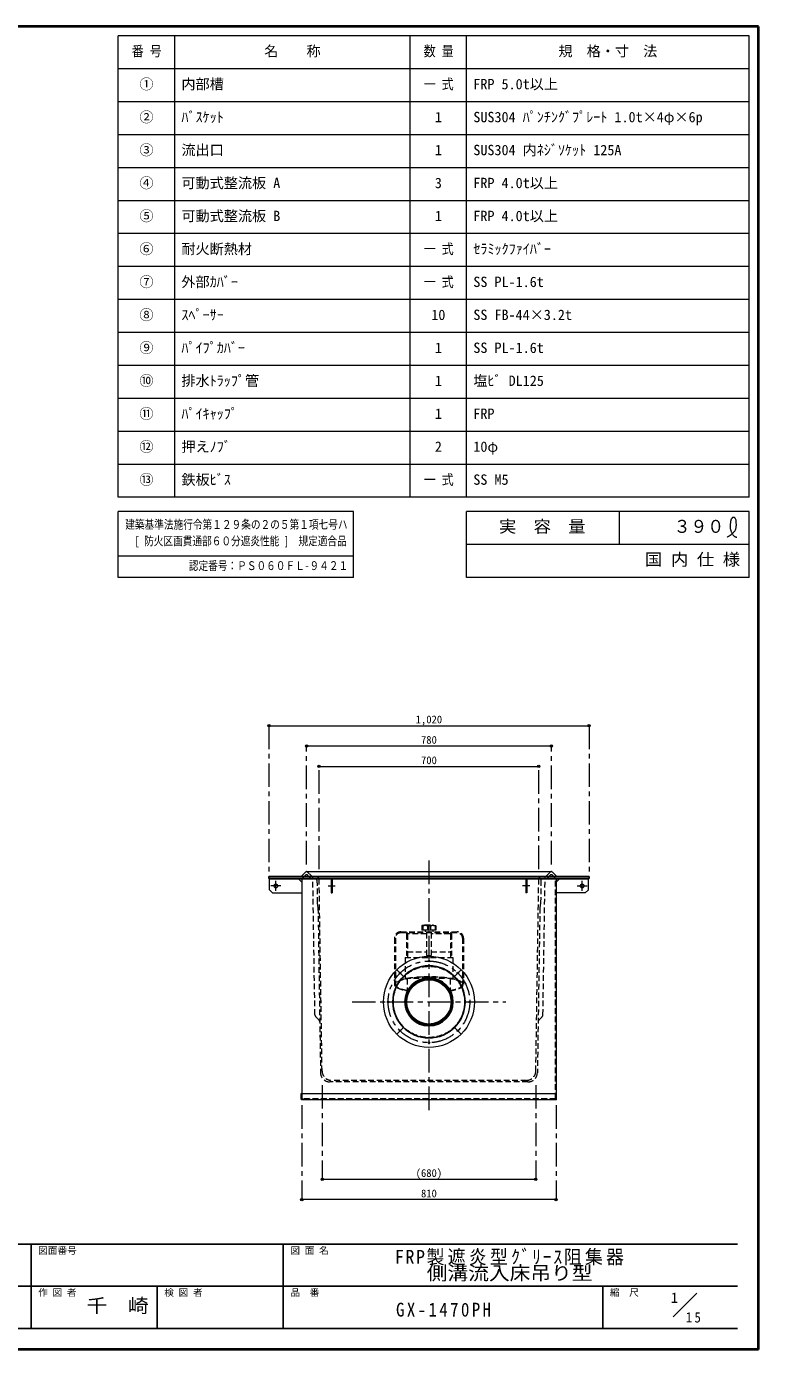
# Model space of a CAD drawing. Units: millimetres at full size, sheet at 1:15; some dimension numbers follow another scale. Extents: x -3151 to 2924, y -2106 to 2109.
# Drawn here: x 592 to 2924, y -2106 to 2109 of the extents above; entities that cross this region are included whole.
import ezdxf
from ezdxf.enums import TextEntityAlignment as Align

# ---------------------------------------------------------------- set-up
doc = ezdxf.new("R2010")
doc.units = ezdxf.units.MM
doc.header["$LTSCALE"] = 15
doc.header["$PDMODE"] = 32
doc.header["$PDSIZE"] = 7.5
doc.linetypes.add('CHAIN1', pattern=[8, 5, -1, 1, -1])
doc.linetypes.add('DASHED1', pattern=[1.8, 1.2, -0.6])
doc.layers.add('0-0____1', color=7, linetype='Continuous', lineweight=9)
doc.styles.add('ＭＳ ゴシック', font='')
doc.styles.get('ＭＳ ゴシック').set_extended_font_data('MS Gothic')

msp = doc.modelspace()

# ---------------------------------------------------------------- linework, layer by layer
at = {"layer": '0-0____1', "color": 1, "lineweight": 40}
for p, q in [((2924.1, 2109.17), (-3150.9, 2109.17)), ((2924.1, -2105.83), (2924.1, 2109.17)), ((2924.1, -2105.83), (-3150.9, -2105.83))]:
    msp.add_line(p, q, dxfattribs=at)
at = {"layer": '0-0____1', "color": 3, "lineweight": 18}
for p, q in [((884.1, 609.17), (884.1, 2079.17)), ((1064.1, 609.17), (1064.1, 2079.17)), ((1814.1, 609.17), (1814.1, 2079.17)), ((1994.1, 609.17), (1994.1, 2079.17)), ((2894.1, 1974.17), (884.1, 1974.17)), ((2894.1, 1869.17), (884.1, 1869.17)), ((2894.1, 1764.17), (884.1, 1764.17)), ((2894.1, 1659.17), (884.1, 1659.17)), ((2894.1, 1554.17), (884.1, 1554.17)), ((2894.1, 1449.17), (884.1, 1449.17)), ((2894.1, 1344.17), (884.1, 1344.17)), ((2894.1, 1239.17), (884.1, 1239.17)), ((2894.1, 1134.17), (884.1, 1134.17)), ((2894.1, 1029.17), (884.1, 1029.17)), ((2894.1, 924.17), (884.1, 924.17)), ((2894.1, 819.17), (884.1, 819.17)), ((2894.1, 714.17), (884.1, 714.17)), ((2894.1, 609.17), (884.1, 609.17)), ((1634.1, 564.17), (884.1, 564.17)), ((884.1, 354.17), (884.1, 564.17)), ((1634.1, 354.17), (1634.1, 564.17)), ((1994.1, 354.17), (1994.1, 564.17)), ((2481.6, 459.17), (2481.6, 564.17)), ((1634.1, 421.67), (884.1, 421.67)), ((2894.1, 459.17), (1994.1, 459.17)), ((1634.1, 354.17), (884.1, 354.17)), ((2894.1, 354.17), (1994.1, 354.17))]:
    msp.add_line(p, q, dxfattribs=at)
at = {"layer": '0-0____1', "color": 4, "linetype": 'CHAIN1'}
for p, q in [((1364.1, -118.33), (1364.1, -583.33)), ((2384.1, -118.33), (2384.1, -583.33)), ((1484.1, -560.33), (1484.1, -183.33)), ((2264.1, -560.33), (2264.1, -183.33)), ((1524.1, -575.33), (1524.1, -248.33)), ((2224.1, -575.33), (2224.1, -248.33)), ((1874.1, -548.33), (1874.1, -1358.33)), ((1402.1, -628.93), (1370.1, -628.93)), ((1386.1, -644.93), (1386.1, -612.93)), ((1552.5, -628.93), (1575.7, -628.93)), ((2195.7, -628.93), (2172.5, -628.93)), ((2346.1, -628.93), (2378.1, -628.93)), ((2362.1, -644.93), (2362.1, -612.93)), ((1792.78, -917.01), (1771.57, -895.79)), ((1955.41, -917.01), (1976.63, -895.79)), ((1629.1, -998.33), (2119.1, -998.33)), ((1792.78, -1079.64), (1771.57, -1100.86)), ((1955.41, -1079.64), (1976.63, -1100.86)), ((1534.1, -1263.33), (1534.1, -1563.33)), ((2214.1, -1263.33), (2214.1, -1563.33)), ((1469.1, -1327.53), (1469.1, -1628.33)), ((2279.1, -1327.53), (2279.1, -1628.33))]:
    msp.add_line(p, q, dxfattribs=at)
at = {"layer": '0-0____1', "color": 4}
for p, q in [((1364.1, -118.33), (2384.1, -118.33)), ((2264.1, -183.33), (1484.1, -183.33)), ((1524.1, -248.33), (2224.1, -248.33)), ((1366.1, -640.93), (1366.1, -606.93)), ((1469.1, -616.93), (1459.1, -606.93)), ((2279.1, -616.93), (2289.1, -606.93)), ((2382.1, -640.93), (2382.1, -606.93)), ((1534.1, -1563.33), (2214.1, -1563.33)), ((2279.1, -1628.33), (1469.1, -1628.33))]:
    msp.add_line(p, q, dxfattribs=at)
at = {"layer": '0-0____1', "lineweight": 18}
for p, q in [((1468.78, -596.82), (1480.52, -584.83)), ((1484.1, -583.33), (2264.1, -583.33)), ((2279.41, -596.82), (2267.67, -584.83)), ((1366.1, -606.93), (1366.1, -605.33)), ((2382.1, -606.93), (1366.1, -606.93)), ((1469.1, -608.53), (1469.1, -1289.93)), ((1562.5, -606.93), (1562.5, -650.93)), ((1565.7, -606.93), (1565.7, -650.93)), ((2182.5, -606.93), (2182.5, -650.93)), ((2185.7, -606.93), (2185.7, -650.93)), ((2279.1, -607.73), (2279.1, -1289.93)), ((2382.1, -606.93), (2382.1, -605.33)), ((1562.5, -650.93), (1565.7, -650.93)), ((2185.7, -650.93), (2182.5, -650.93)), ((1467.5, -1289.93), (2280.7, -1289.93)), ((1467.5, -1308.33), (1467.5, -1289.93)), ((2280.7, -1308.33), (2280.7, -1289.93)), ((2279.1, -1309.93), (1469.1, -1309.93)), ((2652.26, -2001.59), (2728.03, -1925.83))]:
    msp.add_line(p, q, dxfattribs=at)
at = {"layer": '0-0____1', "color": 4, "linetype": 'DASHED1'}
for p, q in [((1499.41, -596.82), (1487.67, -584.83)), ((2248.78, -596.82), (2260.52, -584.83)), ((1470.7, -1305.93), (1470.7, -606.93)), ((1471.72, -603.82), (1480.52, -594.83)), ((1496.47, -603.82), (1487.67, -594.83)), ((1510.88, -1039.23), (1504.09, -598.33)), ((1533.64, -1218.79), (1524.25, -608.17)), ((1562.5, -622.93), (1565.7, -622.93)), ((2185.7, -622.93), (2182.5, -622.93)), ((2214.55, -1218.79), (2223.95, -608.17)), ((2237.32, -1039.23), (2244.1, -598.33)), ((2251.72, -603.82), (2260.52, -594.83)), ((2276.47, -603.82), (2267.67, -594.83)), ((2277.5, -1305.93), (2277.5, -606.93)), ((1562.5, -634.93), (1565.7, -634.93)), ((2185.7, -634.93), (2182.5, -634.93)), ((1520.63, -698.33), (1528.72, -1223.79)), ((1851.7, -756.13), (1851.7, -769.33)), ((1854.69, -756.13), (1851.7, -756.13)), ((1860.4, -753.42), (1852.49, -755.15)), ((1854.69, -756.13), (1854.69, -769.33)), ((1861.26, -753.33), (1886.94, -753.33)), ((1869.26, -756.13), (1869.26, -769.33)), ((1878.94, -756.13), (1869.26, -756.13)), ((1878.94, -756.13), (1878.94, -769.33)), ((1887.79, -753.42), (1895.7, -755.15)), ((1893.5, -756.13), (1893.5, -769.33)), ((1764.1, -795.33), (1764.1, -943.33)), ((1767.1, -795.33), (1767.1, -943.33)), ((1784.1, -775.33), (1964.1, -775.33)), ((1964.1, -778.33), (1784.1, -778.33)), ((1802.6, -781.33), (1802.6, -850.33)), ((1805.6, -782.83), (1805.6, -857.33)), ((1866.6, -781.33), (1807.1, -781.33)), ((1896.49, -769.33), (1851.7, -769.33)), ((1862.1, -769.33), (1862.1, -775.33)), ((1866.6, -778.33), (1866.6, -850.33)), ((1881.6, -778.33), (1881.6, -850.33)), ((1941.1, -781.33), (1881.6, -781.33)), ((1886.1, -769.33), (1886.1, -775.33)), ((1942.6, -782.83), (1942.6, -857.33)), ((1945.6, -781.33), (1945.6, -850.33)), ((1981.1, -795.33), (1981.1, -943.33)), ((1984.1, -795.33), (1984.1, -943.33)), ((1805.6, -838.33), (1866.6, -838.33)), ((1881.6, -838.33), (1942.6, -838.33)), ((1798.1, -857.33), (1950.1, -857.33)), ((1798.1, -857.33), (1798.1, -922.33)), ((1805.6, -850.33), (1802.6, -850.33)), ((1866.6, -850.33), (1881.6, -850.33)), ((1945.6, -850.33), (1942.6, -850.33)), ((1950.1, -857.33), (1950.1, -922.33)), ((1798.1, -922.33), (1950.1, -922.33)), ((1805.6, -970.33), (1805.6, -922.33)), ((1942.6, -970.33), (1942.6, -922.33)), ((1523.25, -1055.45), (1513.86, -1046.2)), ((2224.94, -1055.45), (2234.33, -1046.2)), ((2189.48, -1253.33), (1558.71, -1253.33)), ((2184.55, -1248.33), (1563.64, -1248.33)), ((1469.1, -1307.53), (1469.1, -1289.93)), ((2279.1, -1307.53), (2279.1, -1289.93)), ((2278.3, -1308.33), (1469.9, -1308.33)), ((2276.7, -1306.73), (1471.5, -1306.73)), ((1489.1, -1306.73), (1489.1, -1308.33)), ((2259.1, -1306.73), (2259.1, -1308.33))]:
    msp.add_line(p, q, dxfattribs=at)
at = {"layer": '0-0____1', "color": 5, "lineweight": 25}
for p, q in [((1364.1, -598.33), (2384.1, -598.33)), ((1364.1, -598.33), (1364.1, -605.33)), ((1364.1, -605.33), (2384.1, -605.33)), ((2384.1, -598.33), (2384.1, -605.33))]:
    msp.add_line(p, q, dxfattribs=at)
at = {"layer": '0-0____1', "color": 6, "lineweight": 25}
for p, q in [((-3083.4, -1770.47), (2856.6, -1770.47)), ((606.6, -1770.47), (606.6, -2038.33)), ((1410.17, -2038.33), (1410.17, -1770.47)), ((2856.6, -1904.4), (-196.97, -1904.4)), ((1008.38, -2038.33), (1008.38, -1904.4)), ((2428.03, -2038.33), (2428.03, -1904.4)), ((2856.6, -2038.33), (-3083.4, -2038.33))]:
    msp.add_line(p, q, dxfattribs=at)
at = {"layer": '0-0____1', "color": 3, "lineweight": 18}
for points in [[(2894.1, 609.17), (2894.1, 2079.17), (884.1, 2079.17)], [(2894.1, 354.17), (2894.1, 564.17), (1994.1, 564.17)], [(2823.91, 482.64), (2825.55, 483.58), (2828.35, 485.21), (2831.13, 486.89), (2833.87, 488.63), (2836.55, 490.46), (2839.16, 492.41), (2840.63, 493.6), (2841.72, 494.53), (2843.52, 496.2), (2845.24, 497.97), (2846.84, 499.83), (2848.29, 501.79), (2849.57, 503.86), (2850.23, 505.11), (2850.7, 506.13), (2851.41, 507.93), (2852, 509.78), (2852.48, 511.67), (2852.85, 513.58), (2853.13, 515.5), (2853.24, 516.62), (2853.33, 517.78), (2853.41, 519.77), (2853.43, 521.76), (2853.4, 523.75), (2853.34, 525.76), (2853.28, 527.78), (2853.24, 528.95), (2853.21, 530.19), (2853.13, 532.34), (2852.96, 534.46), (2852.62, 536.55), (2852.05, 538.57), (2851.18, 540.49), (2850.5, 541.56), (2850.07, 542.13), (2849.23, 543.06), (2848.29, 543.89), (2847.28, 544.58)], [(2847.28, 544.58), (2846.22, 545.08), (2845.12, 545.36), (2844.47, 545.4), (2843.94, 545.36), (2843.02, 545.17), (2842.13, 544.81), (2841.26, 544.33), (2840.44, 543.74), (2839.68, 543.07), (2839.26, 542.66), (2838.69, 542.01), (2837.83, 540.83), (2837.11, 539.57), (2836.51, 538.26), (2836.02, 536.9), (2835.62, 535.52), (2835.43, 534.71), (2835.21, 533.69), (2834.89, 531.93), (2834.65, 530.15), (2834.45, 528.37), (2834.29, 526.58), (2834.14, 524.79), (2834.06, 523.75), (2833.95, 522.5), (2833.77, 520.36), (2833.62, 518.22), (2833.54, 516.08), (2833.53, 513.94), (2833.65, 511.82), (2833.78, 510.59), (2833.94, 509.53), (2834.3, 507.71), (2834.77, 505.9), (2835.32, 504.12), (2835.95, 502.36), (2836.64, 500.62), (2837.07, 499.63), (2837.39, 498.91)], [(2837.39, 498.91), (2837.96, 497.69), (2838.55, 496.48), (2839.17, 495.28), (2839.82, 494.1), (2840.5, 492.91), (2840.91, 492.23), (2841.39, 491.43), (2842.27, 490.08), (2843.21, 488.77), (2844.22, 487.53), (2845.31, 486.38), (2846.48, 485.36), (2847.21, 484.83), (2847.83, 484.43), (2848.96, 483.83), (2850.14, 483.3), (2851.36, 482.84), (2852.6, 482.42), (2853.87, 482.03), (2854.61, 481.81)]]:
    msp.add_lwpolyline(points, dxfattribs=at)
at = {"layer": '0-0____1', "color": 4, "linetype": 'DASHED1'}
for points in [[(1517.28, -610.25), (1518.4, -683.33), (1520.63, -698.33)], [(2230.91, -610.25), (2229.79, -683.33), (2227.56, -698.33), (2219.47, -1223.79)], [(1893.5, -756.13), (1896.49, -756.13), (1896.49, -769.33)]]:
    msp.add_lwpolyline(points, dxfattribs=at)
at = {"layer": '0-0____1', "color": 4}
for points in [[(1366.1, -640.93), (1376.1, -650.93), (1469.1, -650.93)], [(2382.1, -640.93), (2372.1, -650.93), (2279.1, -650.93)]]:
    msp.add_lwpolyline(points, dxfattribs=at)
for centre, radius in [((1386.1, -628.93), 6), ((2362.1, -628.93), 6), ((1874.1, -998.33), 74), ((1874.1, -998.33), 70.5)]:
    msp.add_circle(centre, radius, dxfattribs=at)
at = {"layer": '0-0____1', "lineweight": 18}
for centre, radius in [((1874.1, -998.33), 145), ((1874.1, -868.33), 2.5), ((1782.17, -906.4), 2.5), ((1966.02, -906.4), 2.5), ((1744.1, -998.33), 2.5), ((2004.1, -998.33), 2.5), ((1782.17, -1090.25), 2.5), ((1966.02, -1090.25), 2.5), ((1874.1, -1128.33), 2.5)]:
    msp.add_circle(centre, radius, dxfattribs=at)
at = {"layer": '0-0____1', "color": 4, "linetype": 'CHAIN1'}
msp.add_circle((1874.1, -998.33), 130, dxfattribs=at)
at = {"layer": '0-0____1', "color": 5, "lineweight": 25}
for radius in [115, 76.5]:
    msp.add_circle((1874.1, -998.33), radius, dxfattribs=at)
at = {"layer": '0-0____1', "linetype": 'DASHED1', "lineweight": 18}
msp.add_circle((1874.1, -998.33), 113.4, dxfattribs=at)
at = {"layer": '0-0____1', "lineweight": 18}
for centre, radius, start, end in [((1484.1, -588.33), 5, 90, 135.6053), ((2264.1, -588.33), 5, 44.3947, 90), ((1465.21, -593.33), 5, 270, 315.6053), ((1468.3, -607.73), 0.8, 0, 90), ((2279.9, -607.73), 0.8, 90, 180), ((2282.99, -593.33), 5, 224.3947, 270), ((1469.1, -1308.33), 1.6, 180, 270), ((2279.1, -1308.33), 1.6, 270, 0)]:
    msp.add_arc(centre, radius, start, end, dxfattribs=at)
at = {"layer": '0-0____1', "color": 4, "linetype": 'DASHED1'}
for centre, radius, start, end in [((1484.1, -588.33), 5, 44.3947, 90), ((2264.1, -588.33), 5, 90, 135.6053), ((1468.15, -600.33), 5, 270, 315.6053), ((1469.1, -606.93), 1.6, 0, 90), ((1484.1, -598.33), 5, 44.3947, 135.6053), ((1500.04, -600.33), 5, 224.3947, 270), ((1502.99, -593.33), 5, 224.3947, 270), ((1512.28, -610.33), 5, 0.8814, 90), ((1514.25, -608.33), 10, 0.8814, 90), ((2233.94, -608.33), 10, 90, 179.1186), ((2235.91, -610.33), 5, 90, 179.1186), ((2245.21, -593.33), 5, 270, 315.6053), ((2248.15, -600.33), 5, 270, 315.6053), ((2264.1, -598.33), 5, 44.3947, 135.6053), ((2280.04, -600.33), 5, 224.3947, 270), ((2279.1, -606.93), 1.6, 90, 180), ((1852.7, -756.13), 1, 102.36697, 180), ((1861.98, -788.68), 33.35, 77.38992, 102.61008), ((1861.26, -757.33), 4, 90, 102.36697), ((1886.22, -788.68), 33.35, 77.38992, 102.61008), ((1886.94, -757.33), 4, 77.63303, 90), ((1895.49, -756.13), 1, 0, 77.63303), ((1784.1, -795.33), 20, 90, 180), ((1784.1, -795.33), 17, 90, 180), ((1805.6, -781.33), 3, 90, 180), ((1807.1, -782.83), 1.5, 90, 180), ((1941.1, -782.83), 1.5, 0, 90), ((1942.6, -781.33), 3, 0, 90), ((1964.1, -795.33), 20, 0, 90), ((1964.1, -795.33), 17, 0, 90), ((1520.88, -1039.07), 10, 180.8814, 225.4407), ((1520.88, -1039.07), 10, 180.8814, 225.4407), ((2227.32, -1039.07), 10, 314.5593, 359.1186), ((1516.24, -1062.58), 10, 0.8814, 45.4407), ((2231.96, -1062.58), 10, 134.5593, 179.1186), ((1563.64, -1218.33), 30, 180.8814, 270), ((2184.55, -1218.33), 30, 270, 359.1186), ((1558.71, -1223.33), 30, 180.8814, 270), ((2189.48, -1223.33), 30, 270, 359.1186), ((1471.5, -1305.93), 0.8, 180, 270), ((2276.7, -1305.93), 0.8, 270, 0), ((1470.7, -1306.73), 1.6, 180, 270), ((1469.9, -1307.53), 0.8, 180, 270), ((2277.5, -1306.73), 1.6, 270, 0), ((2278.3, -1307.53), 0.8, 270, 0)]:
    msp.add_arc(centre, radius, start, end, dxfattribs=at)
for major_axis, start_param, end_param in [((110, 0), 5.3846125, 10.3233508), ((107, 0), 5.4071305, 10.3008327)]:
    msp.add_ellipse((1874.1, -943.33), major_axis=major_axis, ratio=0.227, start_param=start_param, end_param=end_param, dxfattribs=at)
at = {"layer": '0-0____1', "color": 1}
for p in [(1364.1, -118.33), (2384.1, -118.33), (1484.1, -183.33), (2264.1, -183.33), (1524.1, -248.33), (2224.1, -248.33), (1534.1, -1563.33), (2214.1, -1563.33), (1469.1, -1628.33), (2279.1, -1628.33)]:
    msp.add_point(p, dxfattribs=at)

# ---------------------------------------------------------------- texts
at = {"layer": '0-0____1', "style": 'ＭＳ ゴシック'}
for s, height, width, p in [('番 号', 32.99, 0.85, (927.22, 2004.17)), ('数 量', 32.99, 0.85, (1857.22, 2004.17)), ('一 式', 32.99, 0.85, (1857.22, 1899.17)), ('一 式', 32.99, 0.85, (1857.22, 1374.17)), ('一 式', 32.99, 0.85, (1857.22, 1269.17)), ('一 式', 32.99, 0.85, (1857.22, 639.17)), ('建築基準法施行令第１２９条の２の５第１項七号ハ', 27.49, 0.8, (906.6, 500.42)), ('実\u3000容\u3000量', 38.49, 1.05, (2097.22, 485.42)), ('３９０', 41.24, 0.95, (2654.1, 483.55)), ('[ 防火区画貫通部６０分遮炎性能 ]\u3000規定適合品', 27.49, 0.8, (936.6, 447.92)), ('国 内 仕 様', 38.49, 1.05, (2562.22, 380.42)), ('認定番号：ＰＳ０６０ＦＬ-９４２１', 27.49, 0.8, (1109.1, 369.17)), ('側溝流入床吊り型', 43.99, 1.1, (1867.13, -1897.43)), ('千\u3000崎', 43.99, 1.1, (783.38, -2001.36))]:
    msp.add_text(s, height=height, dxfattribs=dict(at, width=width)).set_placement(p, align=Align.BOTTOM_LEFT)
for s, height, p in [('名\u3000\u3000称', 32.99, (1349.1, 2004.17)), ('規\u3000格・寸\u3000法', 32.99, (2286.6, 2004.17)), ('①', 32.99, (951.6, 1899.17)), ('内部槽', 32.99, (1085.53, 1899.17)), ('FRP 5.0t以上', 32.99, (2015.53, 1899.17)), ('②', 32.99, (951.6, 1794.17)), ('ﾊﾞｽｹｯﾄ', 32.99, (1085.53, 1794.17)), ('1', 32.99, (1892.85, 1794.17)), ('SUS304 ﾊﾟﾝﾁﾝｸﾞﾌﾟﾚｰﾄ 1.0t×4φ×6p', 32.99, (2015.53, 1794.17)), ('③', 32.99, (951.6, 1689.17)), ('流出口', 32.99, (1085.53, 1689.17)), ('1', 32.99, (1892.85, 1689.17)), ('SUS304 内ﾈｼﾞｿｹｯﾄ 125A', 32.99, (2015.53, 1689.17)), ('④', 32.99, (951.6, 1584.17)), ('可動式整流板 A', 32.99, (1085.53, 1584.17)), ('3', 32.99, (1892.85, 1584.17)), ('FRP 4.0t以上', 32.99, (2015.53, 1584.17)), ('⑤', 32.99, (951.6, 1479.17)), ('可動式整流板 B', 32.99, (1085.53, 1479.17)), ('1', 32.99, (1892.85, 1479.17)), ('FRP 4.0t以上', 32.99, (2015.53, 1479.17)), ('⑥', 32.99, (951.6, 1374.17)), ('耐火断熱材', 32.99, (1085.53, 1374.17)), ('ｾﾗﾐｯｸﾌｧｲﾊﾞｰ', 32.99, (2015.53, 1374.17)), ('⑦', 32.99, (951.6, 1269.17)), ('外部ｶﾊﾞｰ', 32.99, (1085.53, 1269.17)), ('SS PL-1.6t', 32.99, (2015.53, 1269.17)), ('⑧', 32.99, (951.6, 1164.17)), ('ｽﾍﾟｰｻｰ', 32.99, (1085.53, 1164.17)), ('10', 32.99, (1881.6, 1164.17)), ('SS FB-44×3.2t', 32.99, (2015.53, 1164.17)), ('⑨', 32.99, (951.6, 1059.17)), ('ﾊﾟｲﾌﾟｶﾊﾞｰ', 32.99, (1085.53, 1059.17)), ('1', 32.99, (1892.85, 1059.17)), ('SS PL-1.6t', 32.99, (2015.53, 1059.17)), ('⑩', 32.99, (951.6, 954.17)), ('排水ﾄﾗｯﾌﾟ管', 32.99, (1085.53, 954.17)), ('1', 32.99, (1892.85, 954.17)), ('塩ﾋﾞ DL125', 32.99, (2015.53, 954.17)), ('⑪', 32.99, (951.6, 849.17)), ('ﾊﾟｲｷｬｯﾌﾟ', 32.99, (1085.53, 849.17)), ('1', 32.99, (1892.85, 849.17)), ('FRP', 32.99, (2015.53, 849.17)), ('⑫', 32.99, (951.6, 744.17)), ('押えﾉﾌﾞ', 32.99, (1085.53, 744.17)), ('2', 32.99, (1892.85, 744.17)), ('10φ', 32.99, (2015.53, 744.17)), ('⑬', 32.99, (951.6, 639.17)), ('鉄板ﾋﾞｽ', 32.99, (1085.53, 639.17)), ('SS M5', 32.99, (2015.53, 639.17)), ('1,020', 24.74, (1831.91, -118.33)), ('780', 24.74, (1848.78, -183.33)), ('700', 24.74, (1848.78, -248.33)), ('(680)', 24.74, (1831.91, -1563.33)), ('810', 24.74, (1848.78, -1628.33)), ('図面番号', 21.99, (629.1, -1807.97)), ('図 面 名', 21.99, (1432.67, -1807.97)), ('作 図 者', 21.99, (629.1, -1941.9)), ('検 図 者', 21.99, (1030.88, -1941.9)), ('品\u3000番', 21.99, (1432.67, -1941.9)), ('縮\u3000尺', 21.99, (2450.53, -1941.9)), ('1', 32.99, (2644.64, -1967.11))]:
    msp.add_text(s, height=height, dxfattribs=at).set_placement(p, align=Align.BOTTOM_LEFT)
at = {"layer": '0-0____1', "attachment_point": 7, "style": 'ＭＳ ゴシック'}
for s, insert, char_height in [('\\T1.18;\\W0.95;FRP製遮炎型ｸﾞﾘｰｽ阻集器', (1765.88, -1837.43), 43.99), ('\\T1.28;\\W0.9;GX-1470PH', (1769.1, -2001.36), 43.99), ('\\T1.36;\\W0.9;15', (2692.6, -2020.18), 32.99)]:
    msp.add_mtext(s, dxfattribs=dict(at, insert=insert, char_height=char_height))

doc.saveas('drawing.dxf')
